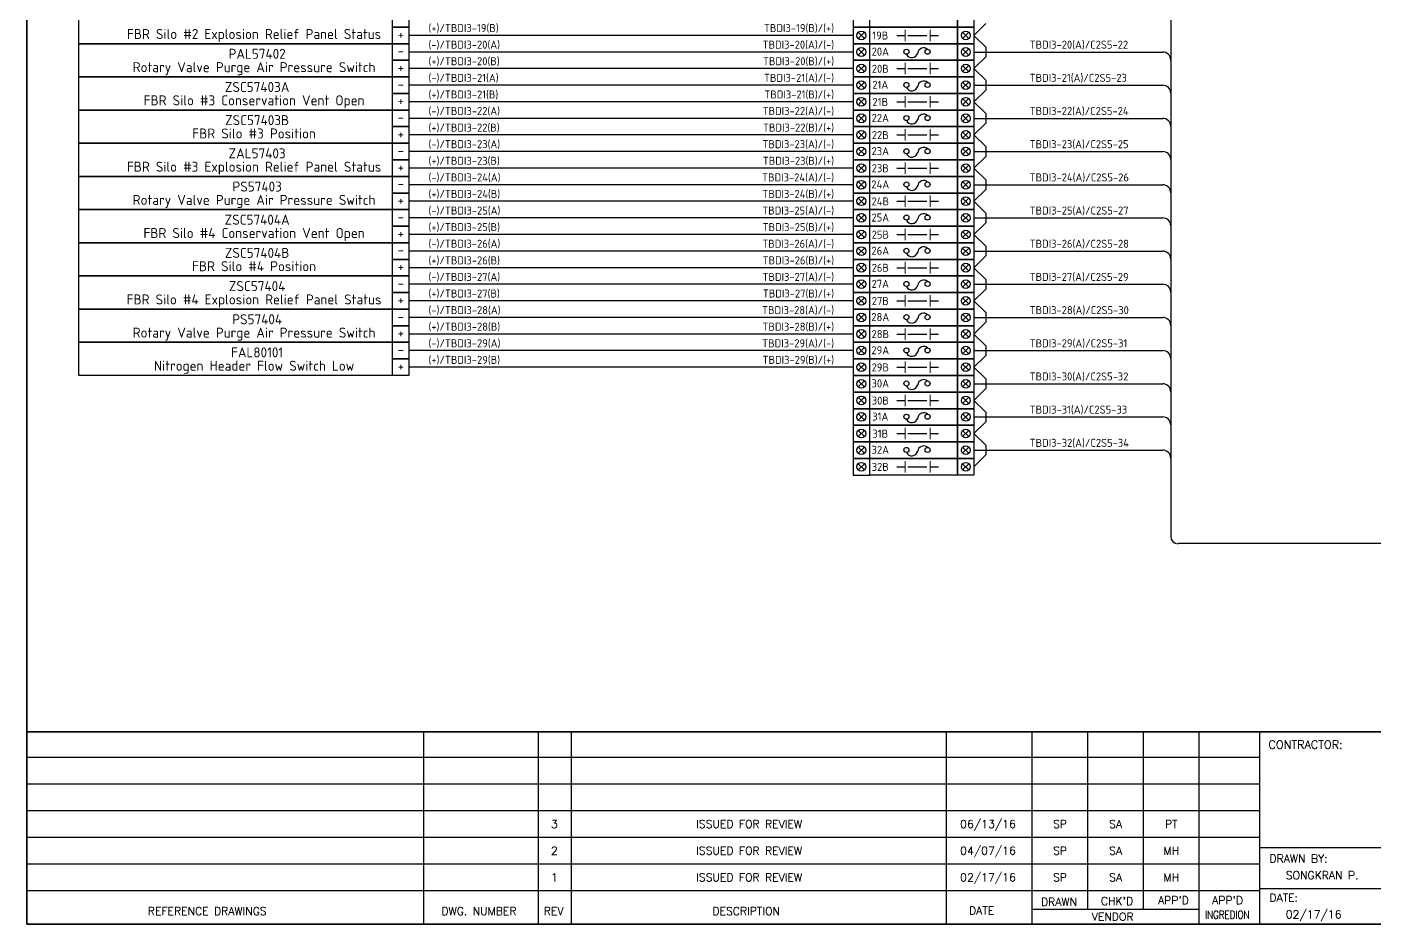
# Model space of a CAD drawing. Header units: inches. Extents: x 579627 to 667544, y 458630 to 507164.
# Drawn here: x 632609 to 634629, y 493540 to 494884 of the extents above; entities that cross this region are included whole.
import ezdxf
from ezdxf.enums import TextEntityAlignment as Align

# ---------------------------------------------------------------- set-up
doc = ezdxf.new("R2010")
doc.units = ezdxf.units.IN
doc.header["$MEASUREMENT"] = 0
for name, color, linetype in [('GT_1', 9, 'Continuous'), ('HELPPOINT', 7, 'Continuous'), ('MEMBER', 7, 'Continuous'), ('power', 7, 'Continuous')]:
    doc.layers.add(name, color=color, linetype=linetype)
doc.styles.add('HTX11', font='O8111901')
doc.styles.add('ISO3098B', font='ISO3098B.shx')
doc.styles.add('ROMANS', font='romans.shx', dxfattribs={"width": 0.85, "height": 25})

# ---------------------------------------------------------------- blocks, each defined once
blk = doc.blocks.new('TPA')
at = {"layer": 'GT_1', "color": 4, "flags": 128}
for points in [[(563383.4, 501946.4), (563383.4, 502273.8)], [(563578.8, 501946.4), (563578.8, 502273.8)], [(563634.6, 501946.4), (563634.6, 502273.8)], [(564274, 501946.4), (564274, 502273.8)], [(564419.8, 501946.4), (564419.8, 502273.8)], [(564514.7, 501971.1), (564514.7, 502273.8)], [(564609.7, 501971.2), (564609.7, 502273.8)], [(564704.3, 501946.4), (564704.3, 502273.8)], [(564807.7, 501946.4), (564807.7, 502273.8)], [(564807.7, 502229.7), (562706.8, 502229.7)], [(564807.7, 502184.4), (562706.8, 502184.4)], [(564807.7, 502139.1), (562706.8, 502139.1)], [(564807.7, 502093.7), (562706.8, 502093.7)], [(565702.1, 502076.3), (564807.7, 502076.3)], [(564807.7, 502048.3), (562706.8, 502048.3)], [(564807.6, 502003), (562706.8, 502003)], [(565702.1, 502006.4), (564807.7, 502006.4)], [(564704.3, 501971.1), (564419.8, 501971.1)]]:
    blk.add_lwpolyline(points, dxfattribs=at)
at = {"layer": 'HELPPOINT', "color": 4, "lineweight": 35}
for p, q in [((562706.8, 501946.4), (562706.8, 505019.3)), ((562706.8, 501946.4), (562706.8, 505019.3)), ((567131, 501946.4), (562706.8, 501946.4)), ((567131, 501946.4), (562706.8, 501946.4))]:
    blk.add_line(p, q, dxfattribs=at)
at = {"layer": 'MEMBER', "color": 4, "lineweight": 35}
blk.add_line((562706.8, 502273.8), (567131, 502273.8), dxfattribs=at)
blk.add_line((562706.8, 502273.8), (567131, 502273.8), dxfattribs=at)
at = {"style": 'HTX11'}
for tag, p in [('A', (566704.3, 502037.1)), ('B', (567038.2, 501963.3))]:
    blk.add_attdef(tag, text='', height=16.8, dxfattribs=at).set_placement(p, align=Align.MIDDLE_CENTER)
at = {"layer": 'MEMBER', "color": 4, "ltscale": 0.8, "style": 'ROMANS'}
for s, height, p in [('CONTRACTOR:', 14.035, (564822.6, 502244.9)), ('DRAWN BY:', 13.49, (564824.3, 502051.1)), ('SONGKRAN P.', 13.495, (564852.1, 502022.7)), ('DRAWN', 13.49, (564435, 501977.3)), ("CHK'D", 13.49, (564537, 501978.7)), ("APP'D", 13.49, (564634.3, 501980.1)), ("APP'D", 13.49, (564726.6, 501980.1)), ('DATE:', 13.49, (564824.3, 501984.5)), ('REFERENCE DRAWINGS', 13.495, (562912.9, 501961.6)), ('DWG. NUMBER', 13.495, (563413.2, 501961.6)), ('REV', 13.49, (563587.7, 501961.6)), ('DESCRIPTION', 13.495, (563875, 501961.6)), ('DATE', 13.49, (564312.3, 501962.5)), ('VENDOR', 13.49, (564521.5, 501952.2)), ('02/17/16', 13.49, (564852.1, 501956))]:
    blk.add_text(s, height=height, dxfattribs=at).set_placement(p)
for s, height, p in [('3', 13.5, (563605.6, 502116.6)), ('ISSUED FOR REVIEW', 13.495, (563937.5, 502116.6)), ('06/13/16', 13.49, (564344.6, 502116.6)), ('SP', 13.49, (564467.2, 502116.6)), ('SA', 13.49, (564562.1, 502116.6)), ('PT', 13.49, (564657, 502116.6)), ('2', 13.5, (563605.6, 502071.2)), ('ISSUED FOR REVIEW', 13.495, (563937.5, 502071.2)), ('04/07/16', 13.49, (564344.6, 502071.2)), ('SP', 13.49, (564467.2, 502071.2)), ('SA', 13.49, (564562.1, 502071.2)), ('MH', 13.49, (564657, 502071.2)), ('1', 13.5, (563605.6, 502025.8)), ('ISSUED FOR REVIEW', 13.495, (563937.5, 502025.8)), ('02/17/16', 13.49, (564344.6, 502025.8)), ('SP', 13.49, (564467.2, 502025.8)), ('SA', 13.49, (564562.1, 502025.8)), ('MH', 13.49, (564657, 502025.8))]:
    blk.add_text(s, height=height, dxfattribs=at).set_placement(p, align=Align.MIDDLE_CENTER)
at = {"layer": 'MEMBER', "color": 4, "ltscale": 0.8, "style": 'ROMANS', "width": 0.8}
blk.add_text('INGREDION', height=13.49, dxfattribs=at).set_placement((564714.3, 501955.4))

msp = doc.modelspace()

# ---------------------------------------------------------------- linework, layer by layer
at = {"color": 4}
for p, q in [((634324.2, 495779.5), (634324.2, 494121)), ((633847.9, 494846.7), (633181.9, 494846.7)), ((634029.2, 494846.7), (634312.2, 494846.7)), ((633847.9, 494797), (633181.9, 494797)), ((634029.2, 494797), (634312.2, 494797)), ((633847.9, 494747.3), (633181.9, 494747.3)), ((634029.2, 494747.3), (634312.2, 494747.3)), ((633847.9, 494697.6), (633181.9, 494697.6)), ((634029.2, 494697.6), (634312.2, 494697.6)), ((633847.9, 494647.8), (633181.9, 494647.8)), ((634029.2, 494647.8), (634312.2, 494647.8)), ((633847.9, 494598.1), (633181.9, 494598.1)), ((634029.2, 494598.1), (634312.2, 494598.1)), ((633847.9, 494548.4), (633181.9, 494548.4)), ((634029.2, 494548.4), (634312.2, 494548.4)), ((633847.9, 494498.7), (633181.9, 494498.7)), ((634029.2, 494498.7), (634312.2, 494498.7)), ((633847.9, 494449), (633181.9, 494449)), ((634029.2, 494449), (634312.2, 494449)), ((633847.9, 494399.2), (633181.9, 494399.2)), ((634029.2, 494399.2), (634312.2, 494399.2)), ((634029.2, 494349.5), (634312.2, 494349.5)), ((634029.2, 494299.8), (634312.2, 494299.8)), ((634029.2, 494250.1), (634312.2, 494250.1)), ((636270.2, 494110), (634335.3, 494110))]:
    msp.add_line(p, q, dxfattribs=at)
at = {"color": 0}
for p, q in [((633847.9, 494871.6), (633181.9, 494871.6)), ((633865, 494876.2), (633855.7, 494867)), ((633855.7, 494876.2), (633865, 494867)), ((633913.5, 494871.6), (633926, 494871.6)), ((633930, 494871.6), (633958.6, 494871.6)), ((633963.6, 494871.6), (633976.1, 494871.6)), ((634012.2, 494876.2), (634021.4, 494867)), ((634021.4, 494876.2), (634012.2, 494867)), ((633847.9, 494821.9), (633181.9, 494821.9)), ((633865, 494826.5), (633855.7, 494817.3)), ((633855.7, 494826.5), (633865, 494817.3)), ((633913.5, 494821.9), (633926, 494821.9)), ((633930, 494821.9), (633958.6, 494821.9)), ((633963.6, 494821.9), (633976.1, 494821.9)), ((634012.2, 494826.5), (634021.4, 494817.3)), ((634021.4, 494826.5), (634012.2, 494817.3)), ((633847.9, 494772.2), (633181.9, 494772.2)), ((633865, 494776.8), (633855.7, 494767.5)), ((633855.7, 494776.8), (633865, 494767.5)), ((633913.5, 494772.2), (633926, 494772.2)), ((633930, 494772.2), (633958.6, 494772.2)), ((633963.6, 494772.2), (633976.1, 494772.2)), ((634012.2, 494776.8), (634021.4, 494767.5)), ((634021.4, 494776.8), (634012.2, 494767.5)), ((633847.9, 494722.4), (633181.9, 494722.4)), ((633865, 494727.1), (633855.7, 494717.8)), ((633855.7, 494727.1), (633865, 494717.8)), ((633913.5, 494722.4), (633926, 494722.4)), ((633930, 494722.4), (633958.6, 494722.4)), ((633963.6, 494722.4), (633976.1, 494722.4)), ((634012.2, 494727.1), (634021.4, 494717.8)), ((634021.4, 494727.1), (634012.2, 494717.8)), ((633847.9, 494672.7), (633181.9, 494672.7)), ((633865, 494677.3), (633855.7, 494668.1)), ((633855.7, 494677.3), (633865, 494668.1)), ((633913.5, 494672.7), (633926, 494672.7)), ((633930, 494672.7), (633958.6, 494672.7)), ((633963.6, 494672.7), (633976.1, 494672.7)), ((634012.2, 494677.3), (634021.4, 494668.1)), ((634021.4, 494677.3), (634012.2, 494668.1)), ((633847.9, 494623), (633181.9, 494623)), ((633865, 494627.6), (633855.7, 494618.4)), ((633855.7, 494627.6), (633865, 494618.4)), ((633913.5, 494623), (633926, 494623)), ((633930, 494623), (633958.6, 494623)), ((633963.6, 494623), (633976.1, 494623)), ((634012.2, 494627.6), (634021.4, 494618.4)), ((634021.4, 494627.6), (634012.2, 494618.4)), ((633847.9, 494573.3), (633181.9, 494573.3)), ((633865, 494577.9), (633855.7, 494568.6)), ((633855.7, 494577.9), (633865, 494568.6)), ((633913.5, 494573.3), (633926, 494573.3)), ((633930, 494573.3), (633958.6, 494573.3)), ((633963.6, 494573.3), (633976.1, 494573.3)), ((634012.2, 494577.9), (634021.4, 494568.6)), ((634021.4, 494577.9), (634012.2, 494568.6)), ((633865, 494528.2), (633855.7, 494518.9)), ((633855.7, 494528.2), (633865, 494518.9)), ((634012.2, 494528.2), (634021.4, 494518.9)), ((634021.4, 494528.2), (634012.2, 494518.9)), ((633847.9, 494523.5), (633181.9, 494523.5)), ((633913.5, 494523.5), (633926, 494523.5)), ((633930, 494523.5), (633958.6, 494523.5)), ((633963.6, 494523.5), (633976.1, 494523.5)), ((633847.9, 494473.8), (633181.9, 494473.8)), ((633865, 494478.4), (633855.7, 494469.2)), ((633855.7, 494478.4), (633865, 494469.2)), ((633913.5, 494473.8), (633926, 494473.8)), ((633930, 494473.8), (633958.6, 494473.8)), ((633963.6, 494473.8), (633976.1, 494473.8)), ((634012.2, 494478.4), (634021.4, 494469.2)), ((634021.4, 494478.4), (634012.2, 494469.2)), ((633865, 494428.7), (633855.7, 494419.5)), ((633855.7, 494428.7), (633865, 494419.5)), ((634012.2, 494428.7), (634021.4, 494419.5)), ((634021.4, 494428.7), (634012.2, 494419.5)), ((633847.9, 494424.1), (633181.9, 494424.1)), ((633913.5, 494424.1), (633926, 494424.1)), ((633930, 494424.1), (633958.6, 494424.1)), ((633963.6, 494424.1), (633976.1, 494424.1)), ((633847.9, 494374.4), (633181.9, 494374.4)), ((633865, 494379), (633855.7, 494369.7)), ((633855.7, 494379), (633865, 494369.7)), ((633913.5, 494374.4), (633926, 494374.4)), ((633930, 494374.4), (633958.6, 494374.4)), ((633963.6, 494374.4), (633976.1, 494374.4)), ((634012.2, 494379), (634021.4, 494369.7)), ((634021.4, 494379), (634012.2, 494369.7)), ((633865, 494329.3), (633855.7, 494320)), ((633855.7, 494329.3), (633865, 494320)), ((634012.2, 494329.3), (634021.4, 494320)), ((634021.4, 494329.3), (634012.2, 494320)), ((633913.5, 494324.6), (633926, 494324.6)), ((633930, 494324.6), (633958.6, 494324.6)), ((633963.6, 494324.6), (633976.1, 494324.6)), ((633865, 494279.5), (633855.7, 494270.3)), ((633855.7, 494279.5), (633865, 494270.3)), ((633913.5, 494274.9), (633926, 494274.9)), ((633930, 494274.9), (633958.6, 494274.9)), ((633963.6, 494274.9), (633976.1, 494274.9)), ((634012.2, 494279.5), (634021.4, 494270.3)), ((634021.4, 494279.5), (634012.2, 494270.3)), ((633865, 494229.8), (633855.7, 494220.6)), ((633855.7, 494229.8), (633865, 494220.6)), ((633913.5, 494225.2), (633926, 494225.2)), ((633930, 494225.2), (633958.6, 494225.2)), ((633963.6, 494225.2), (633976.1, 494225.2)), ((634012.2, 494229.8), (634021.4, 494220.6)), ((634021.4, 494229.8), (634012.2, 494220.6))]:
    msp.add_line(p, q, dxfattribs=at)
at = {"color": 0, "lineweight": 9}
for p, q in [((633926, 494863.1), (633926, 494880.1)), ((633963.6, 494863.1), (633963.6, 494880.1)), ((633926, 494813.3), (633926, 494830.4)), ((633963.6, 494813.3), (633963.6, 494830.4)), ((633926, 494763.6), (633926, 494780.7)), ((633963.6, 494763.6), (633963.6, 494780.7)), ((633926, 494713.9), (633926, 494731)), ((633963.6, 494713.9), (633963.6, 494731)), ((633926, 494664.2), (633926, 494681.2)), ((633963.6, 494664.2), (633963.6, 494681.2)), ((633926, 494614.5), (633926, 494631.5)), ((633963.6, 494614.5), (633963.6, 494631.5)), ((633926, 494564.7), (633926, 494581.8)), ((633963.6, 494564.7), (633963.6, 494581.8)), ((633926, 494515), (633926, 494532.1)), ((633963.6, 494515), (633963.6, 494532.1)), ((633926, 494465.3), (633926, 494482.3)), ((633963.6, 494465.3), (633963.6, 494482.3)), ((633926, 494415.6), (633926, 494432.6)), ((633963.6, 494415.6), (633963.6, 494432.6)), ((633926, 494365.8), (633926, 494382.9)), ((633963.6, 494365.8), (633963.6, 494382.9)), ((633926, 494316.1), (633926, 494333.2)), ((633963.6, 494316.1), (633963.6, 494333.2)), ((633926, 494266.4), (633926, 494283.5)), ((633963.6, 494266.4), (633963.6, 494283.5)), ((633926, 494216.7), (633926, 494233.7)), ((633963.6, 494216.7), (633963.6, 494233.7))]:
    msp.add_line(p, q, dxfattribs=at)
at = {"color": 1}
for p, q in [((634029.2, 494871.6), (634046.8, 494889.2)), ((634029.2, 494871.6), (634046.8, 494854)), ((633865, 494851.4), (633855.7, 494842.1)), ((633855.7, 494851.4), (633865, 494842.1)), ((634012.2, 494851.4), (634021.4, 494842.1)), ((634021.4, 494851.4), (634012.2, 494842.1)), ((634046.8, 494854), (634046.8, 494839.5)), ((634029.2, 494821.9), (634046.8, 494839.5)), ((634029.2, 494821.9), (634046.8, 494804.3)), ((633865, 494801.6), (633855.7, 494792.4)), ((633855.7, 494801.6), (633865, 494792.4)), ((634012.2, 494801.6), (634021.4, 494792.4)), ((634021.4, 494801.6), (634012.2, 494792.4)), ((634046.8, 494804.3), (634046.8, 494789.7)), ((634029.2, 494772.2), (634046.8, 494789.7)), ((634029.2, 494772.2), (634046.8, 494754.6)), ((633865, 494751.9), (633855.7, 494742.7)), ((633855.7, 494751.9), (633865, 494742.7)), ((634012.2, 494751.9), (634021.4, 494742.7)), ((634021.4, 494751.9), (634012.2, 494742.7)), ((634046.8, 494754.6), (634046.8, 494740)), ((634029.2, 494722.4), (634046.8, 494740)), ((634029.2, 494722.4), (634046.8, 494704.9)), ((633865, 494702.2), (633855.7, 494692.9)), ((633855.7, 494702.2), (633865, 494692.9)), ((634012.2, 494702.2), (634021.4, 494692.9)), ((634021.4, 494702.2), (634012.2, 494692.9)), ((634029.2, 494672.7), (634046.8, 494690.3)), ((634046.8, 494704.9), (634046.8, 494690.3)), ((634029.2, 494672.7), (634046.8, 494655.1)), ((633865, 494652.5), (633855.7, 494643.2)), ((633855.7, 494652.5), (633865, 494643.2)), ((634012.2, 494652.5), (634021.4, 494643.2)), ((634021.4, 494652.5), (634012.2, 494643.2)), ((634046.8, 494655.1), (634046.8, 494640.6)), ((634029.2, 494623), (634046.8, 494640.6)), ((634029.2, 494623), (634046.8, 494605.4)), ((633865, 494602.8), (633855.7, 494593.5)), ((633855.7, 494602.8), (633865, 494593.5)), ((634012.2, 494602.8), (634021.4, 494593.5)), ((634021.4, 494602.8), (634012.2, 494593.5)), ((634029.2, 494573.3), (634046.8, 494590.8)), ((634046.8, 494605.4), (634046.8, 494590.8)), ((634029.2, 494573.3), (634046.8, 494555.7)), ((633865, 494553), (633855.7, 494543.8)), ((633855.7, 494553), (633865, 494543.8)), ((634012.2, 494553), (634021.4, 494543.8)), ((634021.4, 494553), (634012.2, 494543.8)), ((634046.8, 494555.7), (634046.8, 494541.1)), ((634029.2, 494523.5), (634046.8, 494541.1)), ((634029.2, 494523.5), (634046.8, 494506)), ((633865, 494503.3), (633855.7, 494494.1)), ((633855.7, 494503.3), (633865, 494494.1)), ((634012.2, 494503.3), (634021.4, 494494.1)), ((634021.4, 494503.3), (634012.2, 494494.1)), ((634029.2, 494473.8), (634046.8, 494491.4)), ((634046.8, 494506), (634046.8, 494491.4)), ((634029.2, 494473.8), (634046.8, 494456.2)), ((633865, 494453.6), (633855.7, 494444.3)), ((633855.7, 494453.6), (633865, 494444.3)), ((634012.2, 494453.6), (634021.4, 494444.3)), ((634021.4, 494453.6), (634012.2, 494444.3)), ((634046.8, 494456.2), (634046.8, 494441.7)), ((634029.2, 494424.1), (634046.8, 494441.7)), ((634029.2, 494424.1), (634046.8, 494406.5)), ((633865, 494403.9), (633855.7, 494394.6)), ((633855.7, 494403.9), (633865, 494394.6)), ((634012.2, 494403.9), (634021.4, 494394.6)), ((634021.4, 494403.9), (634012.2, 494394.6)), ((634029.2, 494374.4), (634046.8, 494391.9)), ((634046.8, 494406.5), (634046.8, 494391.9)), ((634029.2, 494374.4), (634046.8, 494356.8)), ((633865, 494354.1), (633855.7, 494344.9)), ((633855.7, 494354.1), (633865, 494344.9)), ((634012.2, 494354.1), (634021.4, 494344.9)), ((634021.4, 494354.1), (634012.2, 494344.9)), ((634046.8, 494356.8), (634046.8, 494342.2)), ((634029.2, 494324.6), (634046.8, 494342.2)), ((634029.2, 494324.6), (634046.8, 494307.1)), ((634046.8, 494307.1), (634046.8, 494292.5)), ((633865, 494304.4), (633855.7, 494295.2)), ((633855.7, 494304.4), (633865, 494295.2)), ((634012.2, 494304.4), (634021.4, 494295.2)), ((634021.4, 494304.4), (634012.2, 494295.2)), ((634029.2, 494274.9), (634046.8, 494292.5)), ((634046.8, 494292.5), (634046.8, 494292.5)), ((634029.2, 494274.9), (634046.8, 494257.3)), ((633865, 494254.7), (633855.7, 494245.4)), ((633855.7, 494254.7), (633865, 494245.4)), ((634012.2, 494254.7), (634021.4, 494245.4)), ((634021.4, 494254.7), (634012.2, 494245.4)), ((634046.8, 494257.3), (634046.8, 494242.8)), ((634029.2, 494225.2), (634046.8, 494242.8)), ((634046.8, 494242.8), (634046.8, 494242.8))]:
    msp.add_line(p, q, dxfattribs=at)
at = {"color": 2}
for points in [[(632686.6, 494908.9), (633181.9, 494908.9), (633181.9, 494859.2), (632686.6, 494859.2)], [(632686.6, 494859.2), (633181.9, 494859.2), (633181.9, 494809.4), (632686.6, 494809.4)], [(632686.6, 494809.4), (633181.9, 494809.4), (633181.9, 494759.7), (632686.6, 494759.7)], [(632686.6, 494759.7), (633181.9, 494759.7), (633181.9, 494710), (632686.6, 494710)], [(632686.6, 494710), (633181.9, 494710), (633181.9, 494660.3), (632686.6, 494660.3)], [(632686.6, 494660.3), (633181.9, 494660.3), (633181.9, 494610.6), (632686.6, 494610.6)], [(632686.6, 494610.6), (633181.9, 494610.6), (633181.9, 494560.8), (632686.6, 494560.8)], [(632686.6, 494560.8), (633181.9, 494560.8), (633181.9, 494511.1), (632686.6, 494511.1)], [(632686.6, 494511.1), (633181.9, 494511.1), (633181.9, 494461.4), (632686.6, 494461.4)], [(632686.6, 494461.4), (633181.9, 494461.4), (633181.9, 494411.7), (632686.6, 494411.7)], [(632686.6, 494411.7), (633181.9, 494411.7), (633181.9, 494361.9), (632686.6, 494361.9)]]:
    msp.add_lwpolyline(points, close=True, dxfattribs=at)
at = {"color": 0}
for points in [[(633157, 494908.9), (633181.9, 494908.9), (633181.9, 494884), (633157, 494884)], [(633157, 494884), (633181.9, 494884), (633181.9, 494859.2), (633157, 494859.2)], [(633872.8, 494884), (633847.9, 494884), (633847.9, 494859.2), (633872.8, 494859.2)], [(633872.8, 494884), (634004.4, 494884), (634004.4, 494859.2), (633872.8, 494859.2)], [(634004.4, 494884), (634029.2, 494884), (634029.2, 494859.2), (634004.4, 494859.2)], [(633157, 494859.2), (633181.9, 494859.2), (633181.9, 494834.3), (633157, 494834.3)], [(633157, 494834.3), (633181.9, 494834.3), (633181.9, 494809.4), (633157, 494809.4)], [(633872.8, 494834.3), (633847.9, 494834.3), (633847.9, 494809.4), (633872.8, 494809.4)], [(633872.8, 494834.3), (634004.4, 494834.3), (634004.4, 494809.4), (633872.8, 494809.4)], [(634004.4, 494834.3), (634029.2, 494834.3), (634029.2, 494809.4), (634004.4, 494809.4)], [(633157, 494809.4), (633181.9, 494809.4), (633181.9, 494784.6), (633157, 494784.6)], [(633157, 494784.6), (633181.9, 494784.6), (633181.9, 494759.7), (633157, 494759.7)], [(633872.8, 494784.6), (633847.9, 494784.6), (633847.9, 494759.7), (633872.8, 494759.7)], [(633872.8, 494784.6), (634004.4, 494784.6), (634004.4, 494759.7), (633872.8, 494759.7)], [(634004.4, 494784.6), (634029.2, 494784.6), (634029.2, 494759.7), (634004.4, 494759.7)], [(633157, 494759.7), (633181.9, 494759.7), (633181.9, 494734.9), (633157, 494734.9)], [(633157, 494734.9), (633181.9, 494734.9), (633181.9, 494710), (633157, 494710)], [(633872.8, 494734.9), (633847.9, 494734.9), (633847.9, 494710), (633872.8, 494710)], [(633872.8, 494734.9), (634004.4, 494734.9), (634004.4, 494710), (633872.8, 494710)], [(634004.4, 494734.9), (634029.2, 494734.9), (634029.2, 494710), (634004.4, 494710)], [(633157, 494710), (633181.9, 494710), (633181.9, 494685.1), (633157, 494685.1)], [(633157, 494685.1), (633181.9, 494685.1), (633181.9, 494660.3), (633157, 494660.3)], [(633872.8, 494685.1), (633847.9, 494685.1), (633847.9, 494660.3), (633872.8, 494660.3)], [(633872.8, 494685.1), (634004.4, 494685.1), (634004.4, 494660.3), (633872.8, 494660.3)], [(634004.4, 494685.1), (634029.2, 494685.1), (634029.2, 494660.3), (634004.4, 494660.3)], [(633157, 494660.3), (633181.9, 494660.3), (633181.9, 494635.4), (633157, 494635.4)], [(633157, 494635.4), (633181.9, 494635.4), (633181.9, 494610.6), (633157, 494610.6)], [(633872.8, 494635.4), (633847.9, 494635.4), (633847.9, 494610.6), (633872.8, 494610.6)], [(633872.8, 494635.4), (634004.4, 494635.4), (634004.4, 494610.6), (633872.8, 494610.6)], [(634004.4, 494635.4), (634029.2, 494635.4), (634029.2, 494610.6), (634004.4, 494610.6)], [(633157, 494610.6), (633181.9, 494610.6), (633181.9, 494585.7), (633157, 494585.7)], [(633157, 494585.7), (633181.9, 494585.7), (633181.9, 494560.8), (633157, 494560.8)], [(633872.8, 494585.7), (633847.9, 494585.7), (633847.9, 494560.8), (633872.8, 494560.8)], [(633872.8, 494585.7), (634004.4, 494585.7), (634004.4, 494560.8), (633872.8, 494560.8)], [(634004.4, 494585.7), (634029.2, 494585.7), (634029.2, 494560.8), (634004.4, 494560.8)], [(633157, 494560.8), (633181.9, 494560.8), (633181.9, 494536), (633157, 494536)], [(633157, 494536), (633181.9, 494536), (633181.9, 494511.1), (633157, 494511.1)], [(633872.8, 494536), (633847.9, 494536), (633847.9, 494511.1), (633872.8, 494511.1)], [(633872.8, 494536), (634004.4, 494536), (634004.4, 494511.1), (633872.8, 494511.1)], [(634004.4, 494536), (634029.2, 494536), (634029.2, 494511.1), (634004.4, 494511.1)], [(633157, 494511.1), (633181.9, 494511.1), (633181.9, 494486.2), (633157, 494486.2)], [(633157, 494486.2), (633181.9, 494486.2), (633181.9, 494461.4), (633157, 494461.4)], [(633872.8, 494486.2), (633847.9, 494486.2), (633847.9, 494461.4), (633872.8, 494461.4)], [(633872.8, 494486.2), (634004.4, 494486.2), (634004.4, 494461.4), (633872.8, 494461.4)], [(634004.4, 494486.2), (634029.2, 494486.2), (634029.2, 494461.4), (634004.4, 494461.4)], [(633157, 494461.4), (633181.9, 494461.4), (633181.9, 494436.5), (633157, 494436.5)], [(633157, 494436.5), (633181.9, 494436.5), (633181.9, 494411.7), (633157, 494411.7)], [(633872.8, 494436.5), (633847.9, 494436.5), (633847.9, 494411.7), (633872.8, 494411.7)], [(633872.8, 494436.5), (634004.4, 494436.5), (634004.4, 494411.7), (633872.8, 494411.7)], [(634004.4, 494436.5), (634029.2, 494436.5), (634029.2, 494411.7), (634004.4, 494411.7)], [(633157, 494411.7), (633181.9, 494411.7), (633181.9, 494386.8), (633157, 494386.8)], [(633157, 494386.8), (633181.9, 494386.8), (633181.9, 494361.9), (633157, 494361.9)], [(633872.8, 494386.8), (633847.9, 494386.8), (633847.9, 494361.9), (633872.8, 494361.9)], [(633872.8, 494386.8), (634004.4, 494386.8), (634004.4, 494361.9), (633872.8, 494361.9)], [(634004.4, 494386.8), (634029.2, 494386.8), (634029.2, 494361.9), (634004.4, 494361.9)], [(633872.8, 494337.1), (633847.9, 494337.1), (633847.9, 494312.2), (633872.8, 494312.2)], [(633872.8, 494337.1), (634004.4, 494337.1), (634004.4, 494312.2), (633872.8, 494312.2)], [(634004.4, 494337.1), (634029.2, 494337.1), (634029.2, 494312.2), (634004.4, 494312.2)], [(633872.8, 494287.4), (633847.9, 494287.4), (633847.9, 494262.5), (633872.8, 494262.5)], [(633872.8, 494287.4), (634004.4, 494287.4), (634004.4, 494262.5), (633872.8, 494262.5)], [(634004.4, 494287.4), (634029.2, 494287.4), (634029.2, 494262.5), (634004.4, 494262.5)], [(633872.8, 494237.6), (633847.9, 494237.6), (633847.9, 494212.8), (633872.8, 494212.8)], [(633872.8, 494237.6), (634004.4, 494237.6), (634004.4, 494212.8), (633872.8, 494212.8)], [(634004.4, 494237.6), (634029.2, 494237.6), (634029.2, 494212.8), (634004.4, 494212.8)]]:
    msp.add_lwpolyline(points, close=True, dxfattribs=at)
at = {"color": 0, "const_width": 0.3}
for points in [[(633847.9, 494908.9), (634029.2, 494908.9), (634029.2, 494859.2), (633847.9, 494859.2), (633847.9, 494908.9)], [(633847.9, 494859.2), (634029.2, 494859.2), (634029.2, 494809.4), (633847.9, 494809.4), (633847.9, 494859.2)], [(633847.9, 494809.4), (634029.2, 494809.4), (634029.2, 494759.7), (633847.9, 494759.7), (633847.9, 494809.4)], [(633847.9, 494759.7), (634029.2, 494759.7), (634029.2, 494710), (633847.9, 494710), (633847.9, 494759.7)], [(633847.9, 494710), (634029.2, 494710), (634029.2, 494660.3), (633847.9, 494660.3), (633847.9, 494710)], [(633847.9, 494660.3), (634029.2, 494660.3), (634029.2, 494610.6), (633847.9, 494610.6), (633847.9, 494660.3)], [(633847.9, 494610.6), (634029.2, 494610.6), (634029.2, 494560.8), (633847.9, 494560.8), (633847.9, 494610.6)], [(633847.9, 494560.8), (634029.2, 494560.8), (634029.2, 494511.1), (633847.9, 494511.1), (633847.9, 494560.8)], [(633847.9, 494511.1), (634029.2, 494511.1), (634029.2, 494461.4), (633847.9, 494461.4), (633847.9, 494511.1)], [(633847.9, 494461.4), (634029.2, 494461.4), (634029.2, 494411.7), (633847.9, 494411.7), (633847.9, 494461.4)], [(633847.9, 494411.7), (634029.2, 494411.7), (634029.2, 494361.9), (633847.9, 494361.9), (633847.9, 494411.7)], [(633847.9, 494361.9), (634029.2, 494361.9), (634029.2, 494312.2), (633847.9, 494312.2), (633847.9, 494361.9)], [(633847.9, 494312.2), (634029.2, 494312.2), (634029.2, 494262.5), (633847.9, 494262.5), (633847.9, 494312.2)], [(633847.9, 494262.5), (634029.2, 494262.5), (634029.2, 494212.8), (633847.9, 494212.8), (633847.9, 494262.5)]]:
    msp.add_lwpolyline(points, dxfattribs=at)
at = {"color": 1}
for points in [[(633872.8, 494908.9), (633847.9, 494908.9), (633847.9, 494884), (633872.8, 494884)], [(633872.8, 494908.9), (634004.4, 494908.9), (634004.4, 494884), (633872.8, 494884)], [(634004.4, 494908.9), (634029.2, 494908.9), (634029.2, 494884), (634004.4, 494884)], [(633872.8, 494859.2), (633847.9, 494859.2), (633847.9, 494834.3), (633872.8, 494834.3)], [(633872.8, 494859.2), (634004.4, 494859.2), (634004.4, 494834.3), (633872.8, 494834.3)], [(634004.4, 494859.2), (634029.2, 494859.2), (634029.2, 494834.3), (634004.4, 494834.3)], [(633872.8, 494809.4), (633847.9, 494809.4), (633847.9, 494784.6), (633872.8, 494784.6)], [(633872.8, 494809.4), (634004.4, 494809.4), (634004.4, 494784.6), (633872.8, 494784.6)], [(634004.4, 494809.4), (634029.2, 494809.4), (634029.2, 494784.6), (634004.4, 494784.6)], [(633872.8, 494759.7), (633847.9, 494759.7), (633847.9, 494734.9), (633872.8, 494734.9)], [(633872.8, 494759.7), (634004.4, 494759.7), (634004.4, 494734.9), (633872.8, 494734.9)], [(634004.4, 494759.7), (634029.2, 494759.7), (634029.2, 494734.9), (634004.4, 494734.9)], [(633872.8, 494710), (633847.9, 494710), (633847.9, 494685.1), (633872.8, 494685.1)], [(633872.8, 494710), (634004.4, 494710), (634004.4, 494685.1), (633872.8, 494685.1)], [(634004.4, 494710), (634029.2, 494710), (634029.2, 494685.1), (634004.4, 494685.1)], [(633872.8, 494660.3), (633847.9, 494660.3), (633847.9, 494635.4), (633872.8, 494635.4)], [(633872.8, 494660.3), (634004.4, 494660.3), (634004.4, 494635.4), (633872.8, 494635.4)], [(634004.4, 494660.3), (634029.2, 494660.3), (634029.2, 494635.4), (634004.4, 494635.4)], [(633872.8, 494610.6), (633847.9, 494610.6), (633847.9, 494585.7), (633872.8, 494585.7)], [(633872.8, 494610.6), (634004.4, 494610.6), (634004.4, 494585.7), (633872.8, 494585.7)], [(634004.4, 494610.6), (634029.2, 494610.6), (634029.2, 494585.7), (634004.4, 494585.7)], [(633872.8, 494560.8), (633847.9, 494560.8), (633847.9, 494536), (633872.8, 494536)], [(633872.8, 494560.8), (634004.4, 494560.8), (634004.4, 494536), (633872.8, 494536)], [(634004.4, 494560.8), (634029.2, 494560.8), (634029.2, 494536), (634004.4, 494536)], [(633872.8, 494511.1), (633847.9, 494511.1), (633847.9, 494486.2), (633872.8, 494486.2)], [(633872.8, 494511.1), (634004.4, 494511.1), (634004.4, 494486.2), (633872.8, 494486.2)], [(634004.4, 494511.1), (634029.2, 494511.1), (634029.2, 494486.2), (634004.4, 494486.2)], [(633872.8, 494461.4), (633847.9, 494461.4), (633847.9, 494436.5), (633872.8, 494436.5)], [(633872.8, 494461.4), (634004.4, 494461.4), (634004.4, 494436.5), (633872.8, 494436.5)], [(634004.4, 494461.4), (634029.2, 494461.4), (634029.2, 494436.5), (634004.4, 494436.5)], [(633872.8, 494411.7), (633847.9, 494411.7), (633847.9, 494386.8), (633872.8, 494386.8)], [(633872.8, 494411.7), (634004.4, 494411.7), (634004.4, 494386.8), (633872.8, 494386.8)], [(634004.4, 494411.7), (634029.2, 494411.7), (634029.2, 494386.8), (634004.4, 494386.8)], [(633872.8, 494361.9), (633847.9, 494361.9), (633847.9, 494337.1), (633872.8, 494337.1)], [(633872.8, 494361.9), (634004.4, 494361.9), (634004.4, 494337.1), (633872.8, 494337.1)], [(634004.4, 494361.9), (634029.2, 494361.9), (634029.2, 494337.1), (634004.4, 494337.1)], [(633872.8, 494312.2), (633847.9, 494312.2), (633847.9, 494287.4), (633872.8, 494287.4)], [(633872.8, 494312.2), (634004.4, 494312.2), (634004.4, 494287.4), (633872.8, 494287.4)], [(634004.4, 494312.2), (634029.2, 494312.2), (634029.2, 494287.4), (634004.4, 494287.4)], [(633872.8, 494262.5), (633847.9, 494262.5), (633847.9, 494237.6), (633872.8, 494237.6)], [(633872.8, 494262.5), (634004.4, 494262.5), (634004.4, 494237.6), (633872.8, 494237.6)], [(634004.4, 494262.5), (634029.2, 494262.5), (634029.2, 494237.6), (634004.4, 494237.6)]]:
    msp.add_lwpolyline(points, close=True, dxfattribs=at)
at = {"color": 0}
for centre in [(633860.3, 494871.6), (634016.8, 494871.6), (633860.3, 494821.9), (634016.8, 494821.9), (633860.3, 494772.2), (634016.8, 494772.2), (633860.3, 494722.4), (634016.8, 494722.4), (633860.3, 494672.7), (634016.8, 494672.7), (633860.3, 494623), (634016.8, 494623), (633860.3, 494573.3), (634016.8, 494573.3), (633860.3, 494523.5), (634016.8, 494523.5), (633860.3, 494473.8), (634016.8, 494473.8), (633860.3, 494424.1), (634016.8, 494424.1), (633860.3, 494374.4), (634016.8, 494374.4), (633860.3, 494324.6), (634016.8, 494324.6), (633860.3, 494274.9), (634016.8, 494274.9), (633860.3, 494225.2), (634016.8, 494225.2)]:
    msp.add_circle(centre, 6.54, dxfattribs=at)
at = {"color": 1}
for centre in [(633860.3, 494846.7), (634016.8, 494846.7), (633860.3, 494797), (634016.8, 494797), (633860.3, 494747.3), (634016.8, 494747.3), (633860.3, 494697.6), (634016.8, 494697.6), (633860.3, 494647.8), (634016.8, 494647.8), (633860.3, 494598.1), (634016.8, 494598.1), (633860.3, 494548.4), (634016.8, 494548.4), (633860.3, 494498.7), (634016.8, 494498.7), (633860.3, 494449), (634016.8, 494449), (633860.3, 494399.2), (634016.8, 494399.2), (633860.3, 494349.5), (634016.8, 494349.5), (633860.3, 494299.8), (634016.8, 494299.8), (633860.3, 494250.1), (634016.8, 494250.1)]:
    msp.add_circle(centre, 6.54, dxfattribs=at)
at = {"color": 4}
for centre, radius, start, end in [((634312.2, 494834.7), 12, 0, 90), ((634312.2, 494785), 12, 0, 90), ((634312.2, 494735.3), 12, 0, 90), ((634312.2, 494685.6), 12, 0, 90), ((634312.2, 494635.8), 12, 0, 90), ((634312.2, 494586.1), 12, 0, 90), ((634312.2, 494536.4), 12, 0, 90), ((634312.2, 494486.7), 12, 0, 90), ((634312.2, 494437), 12, 0, 90), ((634312.2, 494387.2), 12, 0, 90), ((634312.2, 494337.5), 12, 0, 90), ((634312.2, 494287.8), 12, 0, 90), ((634312.2, 494238.1), 12, 0, 90), ((634335.3, 494121), 11.1, 180.0002, 270), ((634335.3, 494121), 11.1, 180, 270)]:
    msp.add_arc(centre, radius, start, end, dxfattribs=at)
at = {"layer": 'power', "color": 1}
for centre in [(633927.8, 494847.1), (633959.7, 494847.1), (633927.8, 494797.4), (633959.7, 494797.4), (633927.8, 494747.7), (633959.7, 494747.7), (633927.8, 494698), (633959.7, 494698), (633927.8, 494648.2), (633959.7, 494648.2), (633927.8, 494598.5), (633959.7, 494598.5), (633927.8, 494548.8), (633959.7, 494548.8), (633927.8, 494499.1), (633959.7, 494499.1), (633927.8, 494449.3), (633959.7, 494449.3), (633927.8, 494399.6), (633959.7, 494399.6), (633927.8, 494349.9), (633959.7, 494349.9), (633927.8, 494300.2), (633959.7, 494300.2), (633927.8, 494250.4), (633959.7, 494250.4)]:
    msp.add_circle(centre, 3.81, dxfattribs=at)
for centre, radius, start, end in [((633953.9, 494843.7), 9.24, 51.1309, 171.3254), ((633936, 494847.3), 9.07, 206.1634, 346.0383), ((633936, 494797.6), 9.07, 206.1634, 346.0383), ((633953.9, 494794), 9.24, 51.1309, 171.3254), ((633953.9, 494744.3), 9.24, 51.1309, 171.3254), ((633936, 494747.9), 9.07, 206.1634, 346.0383), ((633936, 494698.2), 9.07, 206.1634, 346.0383), ((633953.9, 494694.6), 9.24, 51.1309, 171.3254), ((633953.9, 494644.8), 9.24, 51.1309, 171.3254), ((633936, 494648.4), 9.07, 206.1634, 346.0383), ((633936, 494598.7), 9.07, 206.1634, 346.0383), ((633953.9, 494595.1), 9.24, 51.1309, 171.3254), ((633953.9, 494545.4), 9.24, 51.1309, 171.3254), ((633936, 494549), 9.07, 206.1634, 346.0383), ((633936, 494499.3), 9.07, 206.1634, 346.0383), ((633953.9, 494495.7), 9.24, 51.1309, 171.3254), ((633936, 494449.5), 9.07, 206.1634, 346.0383), ((633953.9, 494446), 9.24, 51.1309, 171.3254), ((633936, 494399.8), 9.07, 206.1634, 346.0383), ((633953.9, 494396.2), 9.24, 51.1309, 171.3254), ((633936, 494350.1), 9.07, 206.1634, 346.0383), ((633953.9, 494346.5), 9.24, 51.1309, 171.3254), ((633953.9, 494296.8), 9.24, 51.1309, 171.3254), ((633936, 494300.4), 9.07, 206.1634, 346.0383), ((633936, 494250.6), 9.07, 206.1634, 346.0383), ((633953.9, 494247.1), 9.24, 51.1309, 171.3254)]:
    msp.add_arc(centre, radius, start, end, dxfattribs=at)

# ---------------------------------------------------------------- block references
at = {"xscale": 0.8800000000046566, "yscale": 0.8800000000046566, "zscale": 0.8800000000000001}
msp.add_blockref('TPA', (137427, 51827.1), dxfattribs=at)

# ---------------------------------------------------------------- texts
at = {"color": 4, "style": 'ISO3098B'}
for s, p in [('FBR Silo #2 Explosion Relief Panel Status ', (632954.2, 494873.7)), ('PAL57402', (632954.2, 494844)), ('Rotary Valve Purge Air Pressure Switch ', (632954.2, 494824)), ('ZSC57403A', (632954.2, 494794.3)), ('FBR Silo #3 Conservation Vent Open ', (632954.2, 494774.3)), ('ZSC57403B', (632954.2, 494744.6)), ('FBR Silo #3 Position ', (632954.2, 494724.6)), ('ZAL57403', (632954.2, 494694.8)), ('FBR Silo #3 Explosion Relief Panel Status ', (632954.2, 494674.8)), ('PS57403', (632954.2, 494645.1)), ('Rotary Valve Purge Air Pressure Switch ', (632954.2, 494625.1)), ('ZSC57404A', (632954.2, 494595.4)), ('FBR Silo #4 Conservation Vent Open ', (632954.2, 494575.4)), ('ZSC57404B', (632954.2, 494545.7)), ('FBR Silo #4 Position ', (632954.2, 494525.7)), ('ZSC57404', (632954.2, 494495.9)), ('FBR Silo #4 Explosion Relief Panel Status ', (632954.2, 494475.9)), ('PS57404', (632954.2, 494446.2)), ('Rotary Valve Purge Air Pressure Switch ', (632954.2, 494426.2)), ('FAL80101', (632954.2, 494396.5)), ('Nitrogen Header Flow Switch Low ', (632954.2, 494376.5))]:
    msp.add_text(s, height=15, dxfattribs=at).set_placement(p, align=Align.MIDDLE_CENTER)
at = {"color": 0, "style": 'ISO3098B'}
for s, p in [('(+)/TBDI3-19(B)', (633211.2, 494876.6)), ('(+)/TBDI3-20(B)', (633211.2, 494826.9)), ('(+)/TBDI3-21(B)', (633211.2, 494777.1)), ('(+)/TBDI3-22(B)', (633211.2, 494727.4)), ('(+)/TBDI3-23(B)', (633211.2, 494677.7)), ('(+)/TBDI3-24(B)', (633211.2, 494628)), ('(+)/TBDI3-25(B)', (633211.2, 494578.3)), ('(+)/TBDI3-26(B)', (633211.2, 494528.5)), ('(+)/TBDI3-27(B)', (633211.2, 494478.8)), ('(+)/TBDI3-28(B)', (633211.2, 494429.1)), ('(+)/TBDI3-29(B)', (633211.2, 494379.4))]:
    msp.add_text(s, height=12, dxfattribs=at).set_placement(p)
for s, p in [('TBDI3-19(B)/(+)', (633819.4, 494876.6)), ('TBDI3-20(B)/(+)', (633819.4, 494826.9)), ('TBDI3-21(B)/(+)', (633819.4, 494777.1)), ('TBDI3-22(B)/(+)', (633819.4, 494727.4)), ('TBDI3-23(B)/(+)', (633819.4, 494677.7)), ('TBDI3-24(B)/(+)', (633819.4, 494628)), ('TBDI3-25(B)/(+)', (633819.4, 494578.3)), ('TBDI3-26(B)/(+)', (633819.4, 494528.5)), ('TBDI3-27(B)/(+)', (633819.4, 494478.8)), ('TBDI3-28(B)/(+)', (633819.4, 494429.1)), ('TBDI3-29(B)/(+)', (633819.4, 494379.4))]:
    msp.add_text(s, height=12, dxfattribs=at).set_placement(p, align=Align.RIGHT)
at = {"color": 4, "style": 'ISO3098B'}
for s, p in [('(-)/TBDI3-20(A)', (633211.2, 494851.7)), ('TBDI3-20(A)/C2S5-22', (634112.6, 494851.7)), ('(-)/TBDI3-21(A)', (633211.2, 494802)), ('TBDI3-21(A)/C2S5-23', (634112.6, 494802)), ('(-)/TBDI3-22(A)', (633211.2, 494752.3)), ('TBDI3-22(A)/C2S5-24', (634112.6, 494752.3)), ('(-)/TBDI3-23(A)', (633211.2, 494702.6)), ('TBDI3-23(A)/C2S5-25', (634112.6, 494702.6)), ('(-)/TBDI3-24(A)', (633211.2, 494652.8)), ('TBDI3-24(A)/C2S5-26', (634112.6, 494652.8)), ('(-)/TBDI3-25(A)', (633211.2, 494603.1)), ('TBDI3-25(A)/C2S5-27', (634112.6, 494603.1)), ('(-)/TBDI3-26(A)', (633211.2, 494553.4)), ('TBDI3-26(A)/C2S5-28', (634112.6, 494553.4)), ('(-)/TBDI3-27(A)', (633211.2, 494503.7)), ('TBDI3-27(A)/C2S5-29', (634112.6, 494503.7)), ('(-)/TBDI3-28(A)', (633211.2, 494453.9)), ('TBDI3-28(A)/C2S5-30', (634112.6, 494453.9)), ('(-)/TBDI3-29(A)', (633211.2, 494404.2)), ('TBDI3-29(A)/C2S5-31', (634112.6, 494404.2)), ('TBDI3-30(A)/C2S5-32', (634112.6, 494354.5)), ('TBDI3-31(A)/C2S5-33', (634112.6, 494304.8)), ('TBDI3-32(A)/C2S5-34', (634112.6, 494255))]:
    msp.add_text(s, height=12, dxfattribs=at).set_placement(p)
for s, p in [('TBDI3-20(A)/(-)', (633819.4, 494851.7)), ('TBDI3-21(A)/(-)', (633819.4, 494802)), ('TBDI3-22(A)/(-)', (633819.4, 494752.3)), ('TBDI3-23(A)/(-)', (633819.4, 494702.6)), ('TBDI3-24(A)/(-)', (633819.4, 494652.8)), ('TBDI3-25(A)/(-)', (633819.4, 494603.1)), ('TBDI3-26(A)/(-)', (633819.4, 494553.4)), ('TBDI3-27(A)/(-)', (633819.4, 494503.7)), ('TBDI3-28(A)/(-)', (633819.4, 494453.9)), ('TBDI3-29(A)/(-)', (633819.4, 494404.2))]:
    msp.add_text(s, height=12, dxfattribs=at).set_placement(p, align=Align.RIGHT)
at = {"layer": 'power', "color": 0, "style": 'ISO3098B'}
for s, height, p in [('+', 15, (633169.7, 494873.3)), ('19B', 12.02, (633888.7, 494871.4)), ('20A', 12.02, (633888.7, 494847.3)), ('-', 15, (633169.7, 494848.4)), ('+', 15, (633169.7, 494823.6)), ('20B', 12.02, (633888.7, 494821.6)), ('-', 15, (633169.7, 494798.7)), ('21A', 12.02, (633888.7, 494797.6)), ('+', 15, (633169.7, 494773.9)), ('21B', 12.02, (633888.7, 494771.9)), ('22A', 12.02, (633888.7, 494747.9)), ('-', 15, (633169.7, 494749)), ('+', 15, (633169.7, 494724.1)), ('22B', 12.02, (633888.7, 494722.2)), ('-', 15, (633169.7, 494699.2)), ('23A', 12.02, (633888.7, 494698.2)), ('+', 15, (633169.7, 494674.4)), ('23B', 12.02, (633888.7, 494672.5)), ('24A', 12.02, (633888.7, 494648.4)), ('-', 15, (633169.7, 494649.5)), ('+', 15, (633169.7, 494624.7)), ('24B', 12.02, (633888.7, 494622.8)), ('-', 15, (633169.7, 494599.8)), ('25A', 12.02, (633888.7, 494598.7)), ('+', 15, (633169.7, 494575)), ('25B', 12.02, (633888.7, 494573)), ('-', 15, (633169.7, 494550.1)), ('26A', 12.02, (633888.7, 494549)), ('26B', 12.02, (633888.7, 494523.3)), ('+', 15, (633169.7, 494525.2)), ('-', 15, (633169.7, 494500.3)), ('27A', 12.02, (633888.7, 494499.3)), ('+', 15, (633169.7, 494475.5)), ('27B', 12.02, (633888.7, 494473.6)), ('-', 15, (633169.7, 494450.6)), ('28A', 12.02, (633888.7, 494449.5)), ('+', 15, (633169.7, 494425.8)), ('28B', 12.02, (633888.7, 494423.9)), ('-', 15, (633169.7, 494400.9)), ('29A', 12.02, (633888.7, 494399.8)), ('+', 15, (633169.7, 494376.1)), ('29B', 12.02, (633888.7, 494374.1)), ('30A', 12.02, (633888.7, 494350.1)), ('30B', 12.02, (633888.7, 494324.4)), ('31A', 12.02, (633888.7, 494300.4)), ('31B', 12.02, (633888.7, 494274.7)), ('32A', 12.02, (633888.7, 494250.6)), ('32B', 12.02, (633888.7, 494225))]:
    msp.add_text(s, height=height, dxfattribs=at).set_placement(p, align=Align.MIDDLE_CENTER)

doc.saveas('drawing.dxf')
